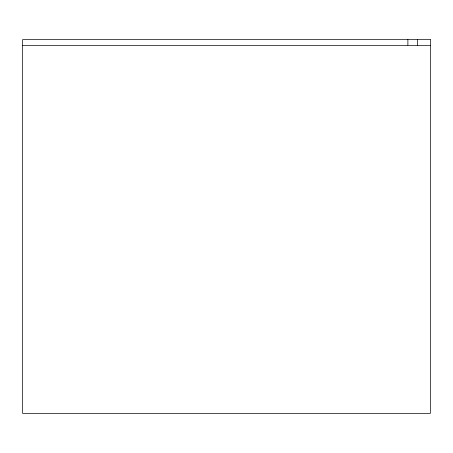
<?xml version="1.0" encoding="UTF-8"?>
<svg xmlns="http://www.w3.org/2000/svg" width="453" height="453" viewBox="0 0 453 453"><rect width="100%" height="100%" fill="white"/><g stroke="black" fill="none" stroke-linecap="round" stroke-linejoin="round"><path stroke-width="0.68" d="M22.65 45.425L430.35 45.425M417.502 39.581L417.502 45.425M407.887 39.581L407.887 45.187M430.35 39.581L22.65 39.581L22.65 413.402L430.35 413.402L430.35 39.581"/></g></svg>
